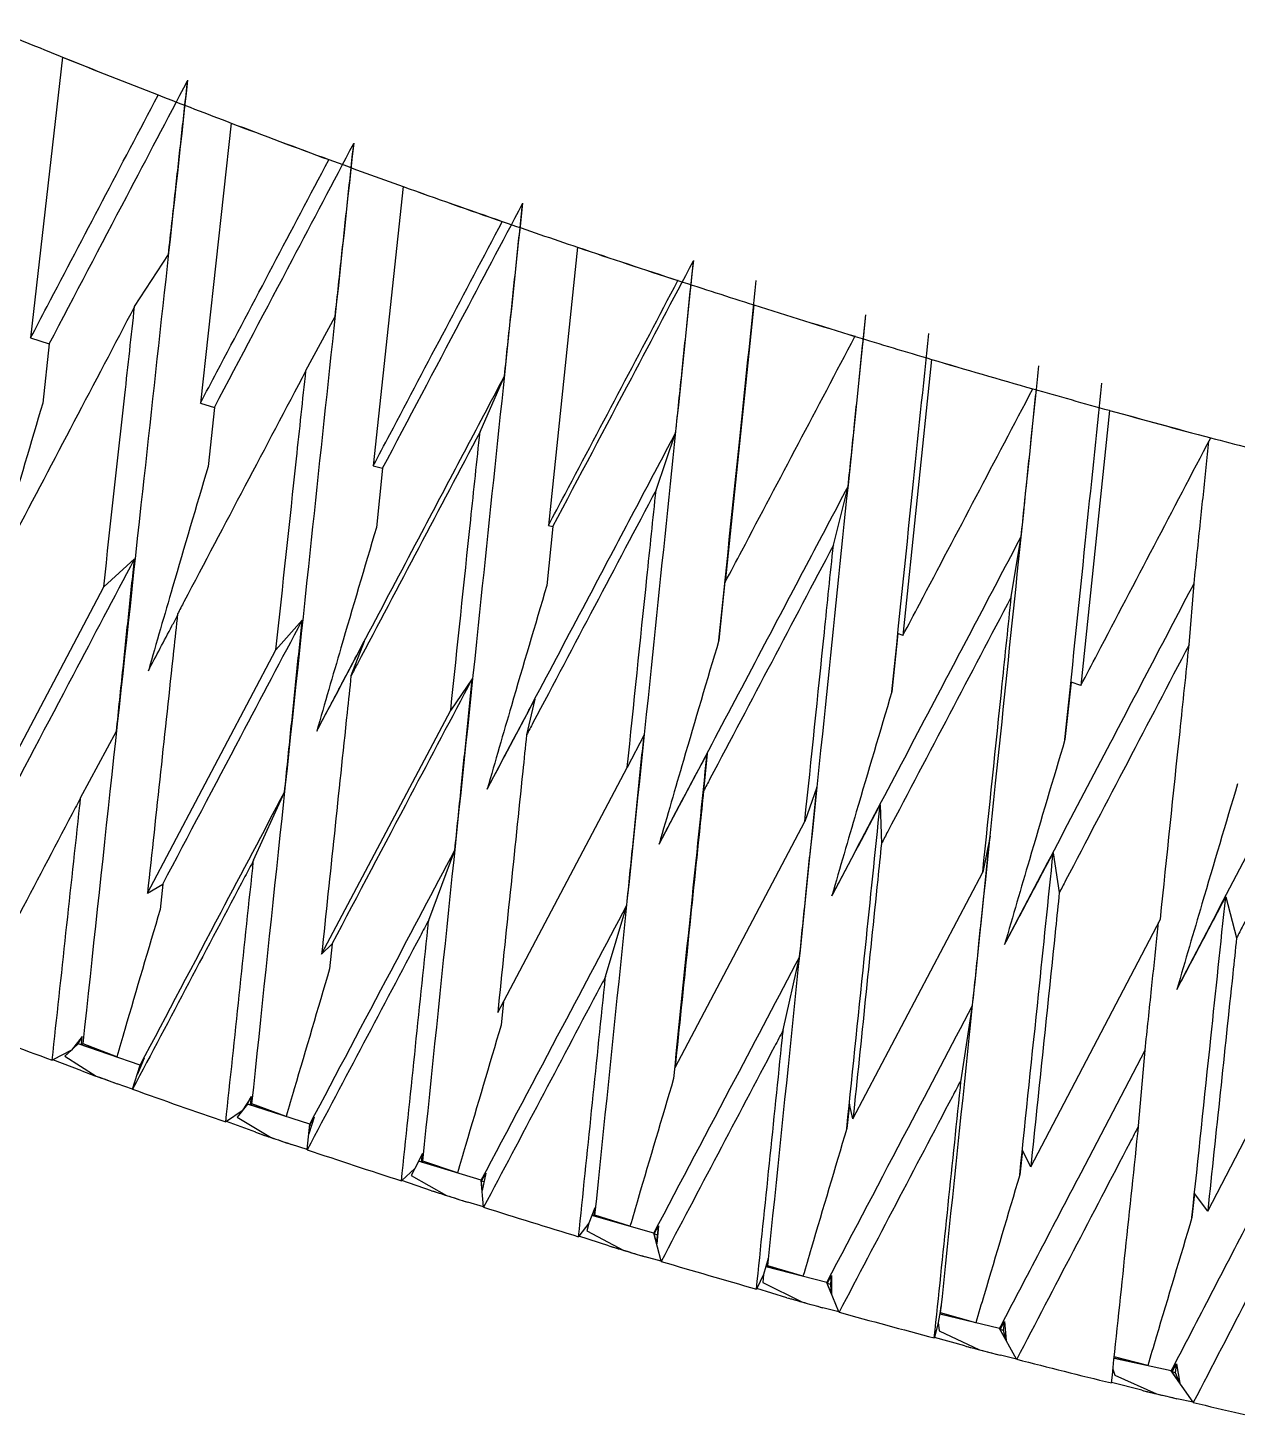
# Model space of a CAD drawing. Header units: millimetres. Extents: x 5847 to 9233, y 737 to 1578.
# Drawn here: x 8879.19 to 8886.17, y 1129.24 to 1137.3 of the extents above; entities that cross this region are included whole.
import ezdxf

# ---------------------------------------------------------------- set-up
doc = ezdxf.new("R2010")
doc.units = ezdxf.units.MM
doc.layers.get('0').update_dxf_attribs({"lineweight": 30})

msp = doc.modelspace()

# ---------------------------------------------------------------- linework, layer by layer
at = {"color": 7, "linetype": 'Continuous', "lineweight": 25}
for p, q in [((8879.385, 1137.1297), (8879.2021, 1135.5087)), ((8879.3854, 1137.13), (8879.385, 1137.1296)), ((8879.9375, 1136.9092), (8879.9377, 1136.9109)), ((8879.9401, 1136.9105), (8879.9375, 1136.9092)), ((8879.9382, 1136.9112), (8879.9377, 1136.9109)), ((8880.3595, 1136.7486), (8880.1826, 1135.1322)), ((8880.3595, 1136.7486), (8880.3599, 1136.749)), ((8880.9231, 1136.5366), (8880.9232, 1136.5379)), ((8880.9249, 1136.5378), (8880.9231, 1136.5366)), ((8880.9237, 1136.5382), (8880.9232, 1136.5379)), ((8881.3526, 1136.3821), (8881.1805, 1134.7706)), ((8881.3526, 1136.3821), (8881.3528, 1136.3825)), ((8881.9262, 1136.1805), (8881.925, 1136.1794)), ((8881.925, 1136.1794), (8881.9251, 1136.1804)), ((8881.9255, 1136.1807), (8881.9251, 1136.1804)), ((8882.3602, 1136.0316), (8882.1917, 1134.4255)), ((8882.3602, 1136.0316), (8882.3604, 1136.032)), ((8879.8021, 1135.6893), (8879.9978, 1135.9905)), ((8882.9399, 1135.8399), (8882.9392, 1135.839)), ((8882.9392, 1135.839), (8882.9393, 1135.8396)), ((8882.9396, 1135.84), (8882.9393, 1135.8396)), ((8883.3785, 1135.6985), (8883.2124, 1134.0983)), ((8883.3785, 1135.6985), (8883.3785, 1135.6989)), ((8880.7917, 1135.3201), (8880.9602, 1135.6314)), ((8883.9621, 1135.5174), (8883.9617, 1135.5167)), ((8883.9617, 1135.5167), (8883.9618, 1135.517)), ((8883.962, 1135.5174), (8883.9618, 1135.517)), ((8879.2021, 1135.5087), (8879.3093, 1135.4737)), ((8879.3093, 1135.4737), (8879.2717, 1135.1321)), ((8884.4033, 1135.3841), (8884.2385, 1133.7901)), ((8884.4033, 1135.3841), (8884.4033, 1135.3846)), ((8881.7967, 1134.9665), (8881.9377, 1135.2875)), ((8884.9886, 1135.2143), (8884.9885, 1135.2138)), ((8880.1826, 1135.1322), (8880.2633, 1135.1074)), ((8880.2633, 1135.1074), (8880.2266, 1134.7652)), ((8885.4307, 1135.0896), (8885.2659, 1133.5022)), ((8885.4307, 1135.0896), (8885.4306, 1135.0902)), ((8882.8132, 1134.6301), (8882.9263, 1134.9602)), ((8886.0154, 1134.9318), (8886.0154, 1134.9313)), ((8881.1805, 1134.7706), (8881.2341, 1134.7557)), ((8881.2341, 1134.7557), (8881.1982, 1134.4139)), ((8883.837, 1134.3121), (8883.922, 1134.651)), ((8882.218, 1134.42), (8882.1826, 1134.0793)), ((8882.1917, 1134.4255), (8882.218, 1134.42)), ((8884.8642, 1134.0138), (8884.9211, 1134.3609)), ((8879.8016, 1134.2322), (8879.624, 1134.072)), ((8878.8867, 1132.6718), (8879.624, 1134.072)), ((8883.2111, 1134.1016), (8883.176, 1133.7629)), ((8883.2124, 1134.0983), (8883.2111, 1134.1016)), ((8885.8908, 1133.7364), (8885.9196, 1134.0911)), ((8880.7699, 1133.8778), (8880.6186, 1133.7072)), ((8881.1281, 1133.7557), (8881.0517, 1133.557)), ((8884.2094, 1133.8018), (8884.1745, 1133.4659)), ((8884.2385, 1133.7901), (8884.2094, 1133.8018)), ((8879.8768, 1132.303), (8880.6186, 1133.7072)), ((8881.752, 1133.5391), (8881.6274, 1133.3587)), ((8885.209, 1133.5217), (8885.174, 1133.1894)), ((8885.2659, 1133.5022), (8885.209, 1133.5217)), ((8882.114, 1133.4232), (8882.0654, 1133.2158)), ((8880.8822, 1131.9499), (8881.6274, 1133.3587)), ((8879.4908, 1132.8535), (8879.6975, 1133.2373)), ((8882.7438, 1133.2176), (8882.6465, 1133.0276)), ((8883.1083, 1133.1083), (8883.0876, 1132.8927)), ((8881.8989, 1131.614), (8882.6465, 1133.0276)), ((8880.489, 1132.4923), (8880.668, 1132.886)), ((8883.7416, 1132.9144), (8883.6718, 1132.7154)), ((8884.107, 1132.8122), (8884.1144, 1132.589)), ((8882.9229, 1131.2965), (8883.6718, 1132.7154)), ((8884.7414, 1132.6309), (8884.6993, 1132.4232)), ((8881.5005, 1132.1476), (8881.6514, 1132.5508)), ((8885.1063, 1132.536), (8885.1415, 1132.3058)), ((8883.9501, 1130.9988), (8884.6993, 1132.4232)), ((8879.8768, 1132.303), (8879.9646, 1132.3544)), ((8879.9646, 1132.3544), (8879.9496, 1132.2091)), ((8882.5213, 1131.8207), (8882.644, 1132.233)), ((8886.1022, 1132.281), (8886.165, 1132.0443)), ((8884.9766, 1130.722), (8885.7248, 1132.1523)), ((8880.8822, 1131.9499), (8880.9432, 1132.0108)), ((8880.9432, 1132.0108), (8880.9283, 1131.8658)), ((8883.5475, 1131.5129), (8883.6417, 1131.9337)), ((8885.9983, 1130.4673), (8886.7445, 1131.9037)), ((8881.932, 1131.6766), (8881.9179, 1131.5396)), ((8884.5749, 1131.2254), (8884.6406, 1131.6542)), ((8879.4772, 1131.4322), (8879.3999, 1131.3618)), ((8879.5, 1131.4753), (8879.4384, 1131.397)), ((8879.8348, 1131.3097), (8879.4772, 1131.4322)), ((8879.4952, 1131.4267), (8879.5, 1131.4753)), ((8879.5049, 1131.4318), (8879.4952, 1131.4267)), ((8879.6994, 1131.3571), (8879.4952, 1131.4267)), ((8879.6994, 1131.3571), (8879.5049, 1131.4318)), ((8879.3303, 1131.3404), (8879.3265, 1131.3386)), ((8879.4384, 1131.397), (8879.3303, 1131.3404)), ((8879.4967, 1131.2764), (8879.3303, 1131.3404)), ((8879.4384, 1131.397), (8879.3999, 1131.3618)), ((8879.3999, 1131.3618), (8879.5809, 1131.246)), ((8879.8574, 1131.3504), (8879.8184, 1131.2577)), ((8879.8337, 1131.3055), (8879.8574, 1131.3504)), ((8882.9294, 1131.375), (8882.9146, 1131.2318)), ((8882.9229, 1131.2965), (8882.9294, 1131.375)), ((8885.5994, 1130.9594), (8885.6368, 1131.3955)), ((8879.791, 1131.1719), (8879.8348, 1131.3097)), ((8879.8184, 1131.2577), (8879.8337, 1131.3055)), ((8879.8379, 1131.3039), (8879.8337, 1131.3055)), ((8879.791, 1131.1719), (8879.7012, 1131.2026)), ((8879.7906, 1131.1706), (8879.791, 1131.1719)), ((8880.4533, 1131.0853), (8880.3937, 1131.0085)), ((8880.4764, 1131.1289), (8880.4232, 1131.0466)), ((8880.8143, 1130.9691), (8880.4533, 1131.0853)), ((8880.4716, 1131.0801), (8880.4764, 1131.1289)), ((8880.4798, 1131.0857), (8880.4716, 1131.0801)), ((8880.6776, 1131.0141), (8880.4716, 1131.0801)), ((8880.6776, 1131.0141), (8880.4798, 1131.0857)), ((8883.9292, 1131.0853), (8883.9144, 1130.9437)), ((8883.9501, 1130.9988), (8883.9292, 1131.0853)), ((8880.4232, 1131.0466), (8880.332, 1130.9835)), ((8880.4232, 1131.0466), (8880.3937, 1131.0085)), ((8880.3937, 1131.0085), (8880.5867, 1130.8931)), ((8880.8383, 1131.0099), (8880.8088, 1130.9134)), ((8880.8142, 1130.9646), (8880.8383, 1131.0099)), ((8880.332, 1130.9835), (8880.3288, 1130.9815)), ((8880.5013, 1130.9222), (8880.332, 1130.9835)), ((8880.7991, 1130.8226), (8880.8143, 1130.9691)), ((8880.8088, 1130.9134), (8880.8142, 1130.9646)), ((8880.8235, 1130.9613), (8880.8142, 1130.9646)), ((8880.7991, 1130.8226), (8880.7085, 1130.8517)), ((8880.7989, 1130.8212), (8880.7991, 1130.8226)), ((8881.4644, 1130.7989), (8881.4199, 1130.7128)), ((8881.4596, 1130.75), (8881.4644, 1130.7989)), ((8881.4663, 1130.7562), (8881.4596, 1130.75)), ((8881.6667, 1130.6878), (8881.4663, 1130.7562)), ((8884.9282, 1130.8159), (8884.9133, 1130.6762)), ((8884.9766, 1130.722), (8884.9282, 1130.8159)), ((8881.4199, 1130.7128), (8881.3459, 1130.6435)), ((8881.4199, 1130.7128), (8881.3993, 1130.672)), ((8881.804, 1130.6454), (8881.4416, 1130.7547)), ((8881.6667, 1130.6878), (8881.4596, 1130.75)), ((8881.8051, 1130.6406), (8881.8295, 1130.6863)), ((8881.8295, 1130.6863), (8881.8096, 1130.5863)), ((8881.3459, 1130.6435), (8881.3433, 1130.6412)), ((8881.5175, 1130.5849), (8881.3459, 1130.6435)), ((8881.3993, 1130.672), (8881.6035, 1130.5574)), ((8881.8175, 1130.4907), (8881.804, 1130.6454)), ((8881.8096, 1130.5863), (8881.8051, 1130.6406)), ((8881.8194, 1130.6357), (8881.8051, 1130.6406)), ((8881.8175, 1130.4907), (8881.7262, 1130.5183)), ((8885.9225, 1130.568), (8885.9074, 1130.4306)), ((8885.9983, 1130.4673), (8885.9225, 1130.568)), ((8881.8176, 1130.4893), (8881.8175, 1130.4907)), ((8882.4602, 1130.4867), (8882.4246, 1130.3969)), ((8882.8002, 1130.3399), (8882.442, 1130.4407)), ((8882.4554, 1130.4376), (8882.4602, 1130.4867)), ((8882.4605, 1130.4444), (8882.4554, 1130.4376)), ((8882.6626, 1130.3796), (8882.4554, 1130.4376)), ((8882.6626, 1130.3796), (8882.4605, 1130.4444)), ((8882.4246, 1130.3969), (8882.368, 1130.3217)), ((8882.4246, 1130.3969), (8882.413, 1130.3536)), ((8882.413, 1130.3536), (8882.6275, 1130.2403)), ((8882.8023, 1130.3349), (8882.827, 1130.381)), ((8882.827, 1130.381), (8882.8169, 1130.2775)), ((8882.368, 1130.3217), (8882.366, 1130.3192)), ((8882.5413, 1130.2661), (8882.368, 1130.3217)), ((8882.8422, 1130.1777), (8882.8002, 1130.3399)), ((8882.8169, 1130.2775), (8882.8023, 1130.3349)), ((8882.8216, 1130.3287), (8882.8023, 1130.3349)), ((8882.8169, 1130.2775), (8882.8216, 1130.3287)), ((8882.8422, 1130.1777), (8882.7503, 1130.2036)), ((8883.4599, 1130.1936), (8883.4335, 1130.1001)), ((8883.455, 1130.1443), (8883.4599, 1130.1936)), ((8882.8426, 1130.1762), (8882.8422, 1130.1777)), ((8883.7988, 1130.0539), (8883.4464, 1130.1459)), ((8883.4585, 1130.1516), (8883.455, 1130.1443)), ((8883.6615, 1130.0907), (8883.455, 1130.1443)), ((8883.6615, 1130.0907), (8883.4585, 1130.1516)), ((8883.4335, 1130.1001), (8883.3942, 1130.0194)), ((8883.4335, 1130.1001), (8883.4306, 1130.0545)), ((8883.4306, 1130.0545), (8883.6546, 1129.9429)), ((8883.8692, 1129.8847), (8883.7988, 1130.0539)), ((8883.802, 1130.0485), (8883.8269, 1130.0951)), ((8883.8268, 1129.9883), (8883.802, 1130.0485)), ((8883.8215, 1130.0426), (8883.802, 1130.0485)), ((8883.8268, 1129.9883), (8883.8215, 1130.0426)), ((8883.8269, 1130.0951), (8883.8268, 1129.9883)), ((8883.3942, 1130.0194), (8883.3929, 1130.0167)), ((8883.5687, 1129.9669), (8883.3942, 1130.0194)), ((8883.8692, 1129.8847), (8883.7768, 1129.9089)), ((8883.8699, 1129.8831), (8883.8692, 1129.8847)), ((8884.4595, 1129.9206), (8884.4424, 1129.8236)), ((8884.7959, 1129.7883), (8884.4508, 1129.8714)), ((8884.4545, 1129.8712), (8884.4595, 1129.9206)), ((8884.4564, 1129.879), (8884.4545, 1129.8712)), ((8884.6593, 1129.8222), (8884.4545, 1129.8712)), ((8884.6593, 1129.8222), (8884.4564, 1129.879)), ((8884.4424, 1129.8236), (8884.4206, 1129.7377)), ((8884.4424, 1129.8236), (8884.4482, 1129.7759)), ((8884.8945, 1129.6129), (8884.7959, 1129.7883)), ((8884.8002, 1129.7827), (8884.8253, 1129.8298)), ((8884.8253, 1129.8298), (8884.8351, 1129.7199)), ((8884.4206, 1129.7377), (8884.4198, 1129.7348)), ((8884.5956, 1129.6886), (8884.4206, 1129.7377)), ((8884.4482, 1129.7759), (8884.6808, 1129.6665)), ((8884.8351, 1129.7199), (8884.8002, 1129.7827)), ((8884.8199, 1129.7772), (8884.8002, 1129.7827)), ((8884.8351, 1129.7199), (8884.8199, 1129.7772)), ((8884.8945, 1129.6129), (8884.8017, 1129.6353)), ((8884.8955, 1129.6113), (8884.8945, 1129.6129)), ((8885.4513, 1129.555), (8885.4618, 1129.5189)), ((8885.6522, 1129.5751), (8885.4579, 1129.6176)), ((8885.7876, 1129.5443), (8885.4579, 1129.6169)), ((8885.6522, 1129.5751), (8885.4588, 1129.6254)), ((8885.7929, 1129.5386), (8885.8183, 1129.5861)), ((8885.8183, 1129.5861), (8885.8381, 1129.4734)), ((8885.618, 1129.4322), (8885.443, 1129.4778)), ((8885.4618, 1129.5189), (8885.7019, 1129.4122)), ((8885.9139, 1129.3634), (8885.7876, 1129.5443)), ((8885.8381, 1129.4734), (8885.7929, 1129.5386)), ((8885.8127, 1129.5334), (8885.7929, 1129.5386)), ((8885.8381, 1129.4734), (8885.8127, 1129.5334)), ((8885.9139, 1129.3634), (8885.8208, 1129.3839)), ((8885.9152, 1129.3616), (8885.9139, 1129.3634))]:
    msp.add_line(p, q, dxfattribs=at)
at = {"color": 7, "linetype": 'Continuous', "lineweight": 25, "flags": 128}
for points in [[(8879.4772, 1131.4322), (8879.49, 1131.4563), (8879.5, 1131.4753)], [(8880.4533, 1131.0853), (8880.4662, 1131.1097), (8880.4764, 1131.1289)], [(8882.8216, 1130.3287), (8882.8246, 1130.358), (8882.827, 1130.381)], [(8883.8215, 1130.0426), (8883.8246, 1130.072), (8883.8269, 1130.0951)], [(8884.8199, 1129.7772), (8884.8229, 1129.8067), (8884.8253, 1129.8298)], [(8885.8127, 1129.5334), (8885.8158, 1129.5629), (8885.8183, 1129.5861)]]:
    msp.add_lwpolyline(points, dxfattribs=at)
at = {"color": 7, "linetype": 'Continuous', "lineweight": 25}
for centre, radius, start, end in [((8898.8698, 1185.5556), 52.1984, 247.59334, 248.08225), ((8899.3173, 1186.6699), 53.3997, 248.08285, 248.72061), ((8899.316, 1186.6657), 53.3949, 248.08272, 248.72072), ((8899.7063, 1187.6662), 54.4688, 248.7201, 249.1953), ((8900.0399, 1188.5458), 55.41, 249.19574, 249.818), ((8900.0385, 1188.5415), 55.405, 249.19563, 249.81812), ((8900.3151, 1189.2928), 56.2056, 249.81765, 250.28301), ((8900.5361, 1189.9105), 56.8621, 250.28332, 250.89494), ((8900.5347, 1189.906), 56.857, 250.2832, 250.89505), ((8900.7007, 1190.3843), 57.3633, 250.894732, 251.353809), ((8900.8138, 1190.7199), 57.7179, 251.353977, 251.959536), ((8900.8124, 1190.7154), 57.7127, 251.353864, 251.959649), ((8900.8741, 1190.9042), 57.9113, 251.959469, 252.415646), ((8900.8857, 1190.9405), 57.9493, 252.415568, 253.019701), ((8900.8871, 1190.945), 57.9546, 252.41568, 253.019589), ((8900.8523, 1190.8312), 57.8351, 253.019655, 253.476235), ((8900.7745, 1190.5681), 57.5608, 253.476022, 254.08284), ((8900.7759, 1190.5727), 57.566, 253.476135, 254.082727), ((8900.6581, 1190.1604), 57.1367, 254.08293, 254.54325), ((8900.5041, 1189.6019), 56.5574, 254.5429, 255.15674), ((8900.5055, 1189.6063), 56.5625, 254.54301, 255.15662), ((8900.3187, 1188.9034), 55.8348, 255.15696, 255.62455), ((8898.4418, 1183.4354), 55.493, 249.26709, 249.85099), ((8898.7331, 1184.2298), 56.3391, 250.03539, 250.25651), ((8898.9274, 1184.7744), 56.9173, 250.35322, 250.92747), ((8899.0994, 1185.2721), 57.444, 251.109436, 251.327723), ((8899.195, 1185.5564), 57.7439, 251.42296, 251.991856), ((8899.2548, 1185.7402), 57.9372, 252.172825, 252.389493), ((8899.2589, 1185.7532), 57.9508, 252.484255, 253.051926), ((8899.2169, 1185.6144), 57.8058, 253.233307, 253.449542), ((8899.1396, 1185.3524), 57.5326, 253.544799, 254.115345), ((8899.0088, 1184.8915), 57.0536, 254.29855, 254.51553), ((8898.8623, 1184.3581), 56.5004, 254.61227, 255.18987), ((8898.6582, 1183.5846), 55.7004, 255.37637, 255.5953), ((8898.4562, 1182.7909), 54.8814, 255.69453, 256.28356), ((8898.1961, 1181.7229), 53.7822, 256.47492, 256.69705), ((8897.9535, 1180.6868), 52.7181, 256.79987, 257.40502)]:
    msp.add_arc(centre, radius, start, end, dxfattribs=at)
for centre, major_axis, ratio, start_param, end_param in [((8883.4816, 1135.4426), (16.3006, -5.0638), 0.305837, 4.561275, 4.566577), ((8883.4714, 1135.4102), (16.2916, -5.0925), 0.304059, 4.567117, 4.574675), ((8883.4816, 1135.4426), (16.2965, -5.0767), 0.305968, 4.62434, 4.629643), ((8883.4714, 1135.4102), (16.2882, -5.1033), 0.304093, 4.630143, 4.637701), ((8883.4816, 1135.4426), (16.2925, -5.0897), 0.306054, 4.687414, 4.692709), ((8883.4714, 1135.4102), (16.2848, -5.1141), 0.304089, 4.693167, 4.70071), ((8883.4816, 1135.4426), (16.2883, -5.1028), 0.306094, 4.750495, 4.755773), ((8883.4714, 1135.4102), (16.2814, -5.125), 0.304047, 4.756187, 4.763702), ((8883.4816, 1135.4426), (16.2842, -5.116), 0.306087, 4.813583, 4.818835), ((8883.4714, 1135.4102), (16.278, -5.1357), 0.303967, 4.819203, 4.826676), ((8883.4816, 1135.4426), (16.2801, -5.129), 0.306034, 4.876675, 4.881893), ((8883.4714, 1135.4102), (16.2747, -5.1464), 0.303849, 4.882213, 4.889631), ((8883.4816, 1135.4426), (16.276, -5.142), 0.305936, 4.939771, 4.944947), ((8883.4714, 1135.4102), (16.2714, -5.1568), 0.303693, 4.945218, 4.952567)]:
    msp.add_ellipse(centre, major_axis=major_axis, ratio=ratio, start_param=start_param, end_param=end_param, dxfattribs=at)
for points, knots in [([(8879.3093, 1135.4737), (8879.4583, 1135.7573), (8879.7244, 1136.2637), (8879.991, 1136.7704), (8880.1083, 1136.9934)], [0, 0, 0, 0, 0.5600037, 1, 1, 1, 1]), ([(8879.5049, 1131.4318), (8879.6164, 1132.4689), (8879.8157, 1134.3217), (8880.0201, 1136.1784), (8880.11, 1136.9958)], [0, 0, 0, 0, 0.559765, 1, 1, 1, 1]), ([(8879.9978, 1135.9905), (8880.0111, 1136.1122), (8880.0362, 1136.3401), (8880.0731, 1136.6744), (8880.0966, 1136.887), (8880.1083, 1136.9934)], [0, 0, 0, 0, 0.363882, 0.681941, 1, 1, 1, 1]), ([(8879.2021, 1135.5087), (8879.2336, 1135.5689), (8879.4785, 1136.0355), (8879.7238, 1136.5024), (8879.9375, 1136.9092)], [0, 0, 0, 0, 0.128841, 1, 1, 1, 1]), ([(8880.2633, 1135.1074), (8880.4133, 1135.3918), (8880.6813, 1135.8996), (8880.9495, 1136.4078), (8881.0676, 1136.6314)], [0, 0, 0, 0, 0.560004, 1, 1, 1, 1]), ([(8880.4798, 1131.0857), (8880.5886, 1132.1198), (8880.7831, 1133.967), (8880.9816, 1135.8185), (8881.0691, 1136.6336)], [0, 0, 0, 0, 0.559765, 1, 1, 1, 1]), ([(8880.9602, 1135.6314), (8880.9732, 1135.7526), (8880.9976, 1135.9799), (8881.0334, 1136.3133), (8881.0562, 1136.5253), (8881.0676, 1136.6314)], [0, 0, 0, 0, 0.363882, 0.681941, 1, 1, 1, 1]), ([(8880.1826, 1135.1322), (8880.2143, 1135.1924), (8880.461, 1135.6603), (8880.7079, 1136.1286), (8880.9231, 1136.5366)], [0, 0, 0, 0, 0.1286266, 1, 1, 1, 1]), ([(8881.2341, 1134.7557), (8881.385, 1135.041), (8881.6543, 1135.5504), (8881.924, 1136.0601), (8882.0426, 1136.2844)], [0, 0, 0, 0, 0.560004, 1, 1, 1, 1]), ([(8881.4663, 1130.7562), (8881.5732, 1131.7868), (8881.7642, 1133.628), (8881.9583, 1135.4738), (8882.0438, 1136.2864)], [0, 0, 0, 0, 0.559765, 1, 1, 1, 1]), ([(8881.9377, 1135.2875), (8881.9504, 1135.4084), (8881.9742, 1135.635), (8882.0092, 1135.9673), (8882.0315, 1136.1787), (8882.0426, 1136.2844)], [0, 0, 0, 0, 0.363882, 0.681941, 1, 1, 1, 1]), ([(8881.1805, 1134.7706), (8881.2123, 1134.8309), (8881.4604, 1135.3003), (8881.7086, 1135.77), (8881.925, 1136.1794)], [0, 0, 0, 0, 0.128409, 1, 1, 1, 1]), ([(8882.218, 1134.42), (8882.3695, 1134.7062), (8882.6399, 1135.2173), (8882.9104, 1135.7288), (8883.0295, 1135.9539)], [0, 0, 0, 0, 0.560004, 1, 1, 1, 1]), ([(8882.4605, 1130.4444), (8882.5663, 1131.4714), (8882.7553, 1133.306), (8882.9463, 1135.1457), (8883.0304, 1135.9556)], [0, 0, 0, 0, 0.559765, 1, 1, 1, 1]), ([(8882.9263, 1134.9602), (8882.9388, 1135.0808), (8882.9622, 1135.3066), (8882.9966, 1135.6378), (8883.0185, 1135.8485), (8883.0295, 1135.9539)], [0, 0, 0, 0, 0.3638817, 0.6819408, 1, 1, 1, 1]), ([(8882.1917, 1134.4255), (8882.2237, 1134.4859), (8882.4727, 1134.9568), (8882.7219, 1135.4281), (8882.9392, 1135.839)], [0, 0, 0, 0, 0.1281896, 1, 1, 1, 1]), ([(8883.176, 1133.7629), (8883.2161, 1134.1504), (8883.2878, 1134.8422), (8883.3597, 1135.5348), (8883.3914, 1135.8396)], [0, 0, 0, 0, 0.559997, 1, 1, 1, 1]), ([(8879.8021, 1135.6893), (8879.5688, 1135.2456), (8879.3232, 1134.7785), (8879.0779, 1134.3116), (8879.0657, 1134.2882)], [0, 0, 0, 0, 0.949921, 1, 1, 1, 1]), ([(8879.624, 1134.072), (8879.6644, 1134.4407), (8879.7236, 1134.9797), (8879.7832, 1135.519), (8879.8021, 1135.6893)], [0, 0, 0, 0, 0.6841524, 1, 1, 1, 1]), ([(8883.4585, 1130.1516), (8883.564, 1131.1747), (8883.7523, 1133.0024), (8883.9416, 1134.8355), (8884.0249, 1135.6425)], [0, 0, 0, 0, 0.559765, 1, 1, 1, 1]), ([(8883.922, 1134.651), (8883.9345, 1134.771), (8883.9577, 1134.9961), (8883.9918, 1135.3261), (8884.0135, 1135.5361), (8884.0243, 1135.6411)], [0, 0, 0, 0, 0.363882, 0.681941, 1, 1, 1, 1]), ([(8883.2124, 1134.0983), (8883.2444, 1134.1587), (8883.4941, 1134.6313), (8883.7439, 1135.1043), (8883.9617, 1135.5167)], [0, 0, 0, 0, 0.1279687, 1, 1, 1, 1]), ([(8884.1745, 1133.4659), (8884.2143, 1133.8516), (8884.2853, 1134.5403), (8884.3565, 1135.2298), (8884.3879, 1135.5332)], [0, 0, 0, 0, 0.559997, 1, 1, 1, 1]), ([(8880.7917, 1135.3201), (8880.5568, 1134.8749), (8880.3096, 1134.4065), (8880.0627, 1133.9383), (8880.0504, 1133.915)], [0, 0, 0, 0, 0.950143, 1, 1, 1, 1]), ([(8880.6186, 1133.7072), (8880.658, 1134.0749), (8880.7155, 1134.6124), (8880.7734, 1135.1502), (8880.7917, 1135.3201)], [0, 0, 0, 0, 0.684149, 1, 1, 1, 1]), ([(8880.8537, 1133.2373), (8881.0559, 1133.6198), (8881.417, 1134.3029), (8881.7786, 1134.9866), (8881.9377, 1135.2875)], [0, 0, 0, 0, 0.5599436, 1, 1, 1, 1]), ([(8884.9211, 1134.3609), (8884.9335, 1134.4805), (8884.9567, 1134.7046), (8884.9907, 1135.0334), (8885.0124, 1135.2425), (8885.0232, 1135.3471)], [0, 0, 0, 0, 0.36391, 0.681955, 1, 1, 1, 1]), ([(8884.2385, 1133.7901), (8884.2704, 1133.8507), (8884.5204, 1134.325), (8884.7705, 1134.7997), (8884.9885, 1135.2138)], [0, 0, 0, 0, 0.127754, 1, 1, 1, 1]), ([(8884.4564, 1129.879), (8884.5623, 1130.898), (8884.7466, 1132.6725), (8884.9308, 1134.4525), (8885.0092, 1135.2103)], [0, 0, 0, 0, 0.574235, 1, 1, 1, 1]), ([(8885.174, 1133.1894), (8885.2138, 1133.5731), (8885.2848, 1134.2584), (8885.3557, 1134.9444), (8885.3869, 1135.2462)], [0, 0, 0, 0, 0.559997, 1, 1, 1, 1]), ([(8879.2717, 1135.1321), (8879.2032, 1134.9004), (8879.0868, 1134.5069), (8878.973, 1134.1127), (8878.9261, 1133.9506)], [0, 0, 0, 0, 0.588802, 1, 1, 1, 1]), ([(8881.7967, 1134.9665), (8881.5606, 1134.5199), (8881.3122, 1134.0499), (8881.064, 1133.5803), (8881.0517, 1133.557)], [0, 0, 0, 0, 0.950364, 1, 1, 1, 1]), ([(8881.6274, 1133.3587), (8881.666, 1133.7252), (8881.7223, 1134.261), (8881.7788, 1134.7972), (8881.7967, 1134.9665)], [0, 0, 0, 0, 0.684149, 1, 1, 1, 1]), ([(8881.8379, 1132.9033), (8882.041, 1133.287), (8882.4036, 1133.9723), (8882.7665, 1134.6584), (8882.9263, 1134.9602)], [0, 0, 0, 0, 0.559944, 1, 1, 1, 1]), ([(8885.2659, 1133.5022), (8885.2978, 1133.5629), (8885.5477, 1134.039), (8885.7975, 1134.5156), (8886.0154, 1134.9313)], [0, 0, 0, 0, 0.12756, 1, 1, 1, 1]), ([(8885.9196, 1134.0911), (8885.932, 1134.2102), (8885.9554, 1134.4334), (8885.9839, 1134.7071), (8886.0001, 1134.8616), (8886.0053, 1134.9121)], [0, 0, 0, 0, 0.435357, 0.815633, 1, 1, 1, 1]), ([(8880.2266, 1134.7652), (8880.1581, 1134.5336), (8880.0419, 1134.1412), (8879.9284, 1133.7481), (8879.8818, 1133.5869)], [0, 0, 0, 0, 0.5901258, 1, 1, 1, 1]), ([(8882.8132, 1134.6301), (8882.5762, 1134.1818), (8882.3269, 1133.7103), (8882.0777, 1133.2391), (8882.0654, 1133.2158)], [0, 0, 0, 0, 0.950583, 1, 1, 1, 1]), ([(8882.6465, 1133.0276), (8882.6845, 1133.3929), (8882.7399, 1133.9269), (8882.7956, 1134.4613), (8882.8132, 1134.6301)], [0, 0, 0, 0, 0.684151, 1, 1, 1, 1]), ([(8882.8307, 1132.586), (8883.0343, 1132.9712), (8883.3981, 1133.6592), (8883.7619, 1134.3479), (8883.922, 1134.651)], [0, 0, 0, 0, 0.559944, 1, 1, 1, 1]), ([(8881.1982, 1134.4139), (8881.1296, 1134.1823), (8881.0136, 1133.7904), (8880.9001, 1133.398), (8880.8537, 1133.2373)], [0, 0, 0, 0, 0.590783, 1, 1, 1, 1]), ([(8883.837, 1134.3121), (8883.5995, 1133.8621), (8883.3497, 1133.3889), (8883.0999, 1132.916), (8883.0876, 1132.8927)], [0, 0, 0, 0, 0.950799, 1, 1, 1, 1]), ([(8883.6718, 1132.7154), (8883.7095, 1133.0794), (8883.7645, 1133.6114), (8883.8196, 1134.1439), (8883.837, 1134.3121)], [0, 0, 0, 0, 0.684156, 1, 1, 1, 1]), ([(8883.828, 1132.2868), (8884.032, 1132.6737), (8884.3964, 1133.3647), (8884.7608, 1134.0564), (8884.9211, 1134.3609)], [0, 0, 0, 0, 0.559944, 1, 1, 1, 1]), ([(8879.001, 1132.7134), (8879.1503, 1132.9968), (8879.417, 1133.5028), (8879.6841, 1134.0093), (8879.8016, 1134.2322)], [0, 0, 0, 0, 0.559906, 1, 1, 1, 1]), ([(8879.6975, 1133.2373), (8879.7101, 1133.3584), (8879.7338, 1133.5848), (8879.7685, 1133.9165), (8879.7906, 1134.1269), (8879.8016, 1134.2322)], [0, 0, 0, 0, 0.365423, 0.682711, 1, 1, 1, 1]), ([(8882.1826, 1134.0793), (8882.114, 1133.8479), (8881.998, 1133.4561), (8881.8844, 1133.0638), (8881.8379, 1132.9033)], [0, 0, 0, 0, 0.590766, 1, 1, 1, 1]), ([(8884.8259, 1132.0069), (8885.0301, 1132.3956), (8885.3947, 1133.09), (8885.7592, 1133.7851), (8885.9196, 1134.0911)], [0, 0, 0, 0, 0.559944, 1, 1, 1, 1]), ([(8884.8642, 1134.0138), (8884.6265, 1133.562), (8884.3766, 1133.0869), (8884.1266, 1132.6122), (8884.1144, 1132.589)], [0, 0, 0, 0, 0.951012, 1, 1, 1, 1]), ([(8884.6993, 1132.4232), (8884.7369, 1132.7858), (8884.7919, 1133.3158), (8884.8469, 1133.8463), (8884.8642, 1134.0138)], [0, 0, 0, 0, 0.684165, 1, 1, 1, 1]), ([(8880.0504, 1133.915), (8880.0427, 1133.8438), (8879.9846, 1133.3063), (8879.9269, 1132.7691), (8879.8768, 1132.303)], [0, 0, 0, 0, 0.1323586, 1, 1, 1, 1]), ([(8879.8818, 1133.5869), (8879.9273, 1133.6732), (8879.9831, 1133.7791), (8880.0389, 1133.885), (8880.0493, 1133.9047)], [0, 0, 0, 0, 0.8141143, 1, 1, 1, 1]), ([(8879.9646, 1132.3544), (8880.1149, 1132.6386), (8880.3832, 1133.1462), (8880.6517, 1133.6542), (8880.7699, 1133.8778)], [0, 0, 0, 0, 0.559906, 1, 1, 1, 1]), ([(8880.668, 1132.886), (8880.6804, 1133.0068), (8880.7035, 1133.2325), (8880.7375, 1133.5631), (8880.7591, 1133.7729), (8880.7699, 1133.8778)], [0, 0, 0, 0, 0.365423, 0.682711, 1, 1, 1, 1]), ([(8885.8205, 1131.7472), (8886.0246, 1132.1381), (8886.3891, 1132.8361), (8886.7532, 1133.5351), (8886.9134, 1133.8427)], [0, 0, 0, 0, 0.559943, 1, 1, 1, 1]), ([(8880.8537, 1133.2373), (8880.8994, 1133.3237), (8880.9909, 1133.4965), (8881.0824, 1133.6693), (8881.1281, 1133.7557)], [0, 0, 0, 0, 0.5, 1, 1, 1, 1]), ([(8883.176, 1133.7629), (8883.1074, 1133.5315), (8882.9911, 1133.1395), (8882.8773, 1132.7469), (8882.8307, 1132.586)], [0, 0, 0, 0, 0.590076, 1, 1, 1, 1]), ([(8885.8908, 1133.7364), (8885.6533, 1133.2827), (8885.4035, 1132.8056), (8885.1537, 1132.329), (8885.1415, 1132.3058)], [0, 0, 0, 0, 0.95122, 1, 1, 1, 1]), ([(8885.7248, 1132.1523), (8885.7627, 1132.5134), (8885.8181, 1133.0412), (8885.8734, 1133.5695), (8885.8908, 1133.7364)], [0, 0, 0, 0, 0.684176, 1, 1, 1, 1]), ([(8881.0517, 1133.557), (8881.0442, 1133.4862), (8880.9874, 1132.9503), (8880.9311, 1132.4147), (8880.8822, 1131.9499)], [0, 0, 0, 0, 0.132156, 1, 1, 1, 1]), ([(8880.9432, 1132.0108), (8881.0941, 1132.2959), (8881.3636, 1132.8052), (8881.6333, 1133.3148), (8881.752, 1133.5391)], [0, 0, 0, 0, 0.559906, 1, 1, 1, 1]), ([(8881.6514, 1132.5508), (8881.6637, 1132.6712), (8881.6865, 1132.8961), (8881.72, 1133.2255), (8881.7413, 1133.4346), (8881.752, 1133.5391)], [0, 0, 0, 0, 0.365423, 0.682711, 1, 1, 1, 1]), ([(8881.8379, 1132.9033), (8881.8839, 1132.9899), (8881.976, 1133.1632), (8882.068, 1133.3365), (8882.114, 1133.4232)], [0, 0, 0, 0, 0.5, 1, 1, 1, 1]), ([(8884.1745, 1133.4659), (8884.1058, 1133.2346), (8883.9891, 1132.8418), (8883.8749, 1132.4485), (8883.828, 1132.2868)], [0, 0, 0, 0, 0.5887203, 1, 1, 1, 1]), ([(8886.9126, 1133.481), (8886.6756, 1133.0252), (8886.4265, 1132.5462), (8886.1771, 1132.0676), (8886.165, 1132.0443)], [0, 0, 0, 0, 0.9514229, 1, 1, 1, 1]), ([(8882.0654, 1133.2158), (8882.0581, 1133.1453), (8882.0024, 1132.6111), (8881.947, 1132.0773), (8881.8989, 1131.614)], [0, 0, 0, 0, 0.131955, 1, 1, 1, 1]), ([(8882.644, 1132.233), (8882.6561, 1132.3529), (8882.6788, 1132.5769), (8882.7121, 1132.9051), (8882.7333, 1133.1134), (8882.7438, 1133.2176)], [0, 0, 0, 0, 0.365423, 0.682711, 1, 1, 1, 1]), ([(8885.174, 1133.1894), (8885.1053, 1132.9582), (8884.9881, 1132.5642), (8884.8733, 1132.1698), (8884.8259, 1132.0069)], [0, 0, 0, 0, 0.586713, 1, 1, 1, 1]), ([(8882.8307, 1132.586), (8882.8769, 1132.673), (8882.9695, 1132.8471), (8883.062, 1133.0212), (8883.1083, 1133.1083)], [0, 0, 0, 0, 0.5, 1, 1, 1, 1]), ([(8882.9294, 1131.3749), (8882.9605, 1131.6773), (8883.0201, 1132.2548), (8883.0798, 1132.8328), (8883.1083, 1133.1083)], [0, 0, 0, 0, 0.5235336, 1, 1, 1, 1]), ([(8886.1708, 1132.9345), (8886.1019, 1132.7034), (8885.9841, 1132.3078), (8885.8686, 1131.9119), (8885.8205, 1131.7472)], [0, 0, 0, 0, 0.5840749, 1, 1, 1, 1]), ([(8879.4908, 1132.8535), (8879.4744, 1132.8224), (8879.2428, 1132.3831), (8879.0115, 1131.944), (8878.7966, 1131.5361)], [0, 0, 0, 0, 0.0709178, 1, 1, 1, 1]), ([(8879.3265, 1131.3386), (8879.3795, 1131.8282), (8879.4341, 1132.3331), (8879.4892, 1132.8383), (8879.4908, 1132.8535)], [0, 0, 0, 0, 0.9698091, 1, 1, 1, 1]), ([(8879.8348, 1131.3097), (8879.9902, 1131.6038), (8880.2678, 1132.129), (8880.5457, 1132.6547), (8880.668, 1132.886)], [0, 0, 0, 0, 0.559865, 1, 1, 1, 1]), ([(8883.0876, 1132.8927), (8883.0804, 1132.8226), (8883.0254, 1132.2902), (8882.9705, 1131.7583), (8882.9229, 1131.2965)], [0, 0, 0, 0, 0.131757, 1, 1, 1, 1]), ([(8883.6417, 1131.9337), (8883.6538, 1132.0531), (8883.6766, 1132.2763), (8883.7099, 1132.6032), (8883.7311, 1132.8107), (8883.7416, 1132.9144)], [0, 0, 0, 0, 0.3654227, 0.6827113, 1, 1, 1, 1]), ([(8883.828, 1132.2868), (8883.8745, 1132.3744), (8883.9675, 1132.5494), (8884.0605, 1132.7246), (8884.107, 1132.8122)], [0, 0, 0, 0, 0.5, 1, 1, 1, 1]), ([(8883.9144, 1130.9437), (8883.9503, 1131.2922), (8884.0145, 1131.9147), (8884.0787, 1132.5379), (8884.107, 1132.8122)], [0, 0, 0, 0, 0.559874, 1, 1, 1, 1]), ([(8884.6406, 1131.6542), (8884.6529, 1131.7731), (8884.6758, 1131.9953), (8884.7094, 1132.3209), (8884.7308, 1132.5275), (8884.7414, 1132.6309)], [0, 0, 0, 0, 0.365423, 0.682711, 1, 1, 1, 1]), ([(8880.8143, 1130.9691), (8880.9704, 1131.2642), (8881.2494, 1131.7912), (8881.5286, 1132.3187), (8881.6514, 1132.5508)], [0, 0, 0, 0, 0.559865, 1, 1, 1, 1]), ([(8884.1144, 1132.589), (8884.1072, 1132.5192), (8884.0524, 1131.9889), (8883.9977, 1131.459), (8883.9501, 1130.9988)], [0, 0, 0, 0, 0.1315623, 1, 1, 1, 1]), ([(8884.8259, 1132.0069), (8884.8726, 1132.095), (8884.9661, 1132.2714), (8885.0596, 1132.4478), (8885.1063, 1132.536)], [0, 0, 0, 0, 0.5, 1, 1, 1, 1]), ([(8884.9133, 1130.6762), (8884.9493, 1131.0231), (8885.0137, 1131.6428), (8885.078, 1132.263), (8885.1063, 1132.536)], [0, 0, 0, 0, 0.559874, 1, 1, 1, 1]), ([(8880.489, 1132.4923), (8880.4724, 1132.461), (8880.2395, 1132.0202), (8880.0068, 1131.5797), (8879.7906, 1131.1706)], [0, 0, 0, 0, 0.0711384, 1, 1, 1, 1]), ([(8880.3288, 1130.9815), (8880.3805, 1131.4698), (8880.4338, 1131.9733), (8880.4874, 1132.4771), (8880.489, 1132.4923)], [0, 0, 0, 0, 0.969806, 1, 1, 1, 1]), ([(8885.1415, 1132.3058), (8885.1343, 1132.2364), (8885.0793, 1131.7082), (8885.0244, 1131.1805), (8884.9766, 1130.722)], [0, 0, 0, 0, 0.131372, 1, 1, 1, 1]), ([(8879.9496, 1132.2091), (8879.8814, 1131.9778), (8879.7977, 1131.6938), (8879.7148, 1131.4098), (8879.6994, 1131.3571)], [0, 0, 0, 0, 0.814499, 1, 1, 1, 1]), ([(8881.804, 1130.6454), (8881.9607, 1130.9416), (8882.2407, 1131.4705), (8882.5207, 1131.9999), (8882.644, 1132.233)], [0, 0, 0, 0, 0.559865, 1, 1, 1, 1]), ([(8885.8205, 1131.7472), (8885.8675, 1131.8362), (8885.9614, 1132.014), (8886.0553, 1132.192), (8886.1022, 1132.281)], [0, 0, 0, 0, 0.4999999, 1, 1, 1, 1]), ([(8885.9074, 1130.4306), (8885.9438, 1130.7757), (8886.0088, 1131.3922), (8886.0737, 1132.0093), (8886.1022, 1132.281)], [0, 0, 0, 0, 0.559874, 1, 1, 1, 1]), ([(8881.5005, 1132.1476), (8881.4838, 1132.116), (8881.2499, 1131.6737), (8881.0161, 1131.2317), (8880.7989, 1130.8212)], [0, 0, 0, 0, 0.071355, 1, 1, 1, 1]), ([(8881.3433, 1130.6412), (8881.394, 1131.1281), (8881.4464, 1131.6301), (8881.4989, 1132.1324), (8881.5005, 1132.1476)], [0, 0, 0, 0, 0.9698037, 1, 1, 1, 1]), ([(8885.6368, 1131.3955), (8885.6493, 1131.514), (8885.6726, 1131.7352), (8885.6985, 1131.9808), (8885.7119, 1132.108), (8885.7144, 1132.1324)], [0, 0, 0, 0, 0.482206, 0.900895, 1, 1, 1, 1]), ([(8886.165, 1132.0443), (8886.1578, 1131.9753), (8886.1022, 1131.4493), (8886.0466, 1130.9238), (8885.9983, 1130.4673)], [0, 0, 0, 0, 0.131187, 1, 1, 1, 1]), ([(8882.8002, 1130.3399), (8882.9572, 1130.6372), (8883.2377, 1131.1682), (8883.5182, 1131.6997), (8883.6417, 1131.9337)], [0, 0, 0, 0, 0.559865, 1, 1, 1, 1]), ([(8880.9283, 1131.8658), (8880.86, 1131.6346), (8880.7762, 1131.3508), (8880.6931, 1131.0668), (8880.6776, 1131.0141)], [0, 0, 0, 0, 0.814339, 1, 1, 1, 1]), ([(8882.5213, 1131.8207), (8882.5045, 1131.7889), (8882.2699, 1131.3449), (8882.0354, 1130.9012), (8881.8176, 1130.4893)], [0, 0, 0, 0, 0.071568, 1, 1, 1, 1]), ([(8882.366, 1130.3192), (8882.4162, 1130.8045), (8882.4679, 1131.3048), (8882.5198, 1131.8056), (8882.5213, 1131.8207)], [0, 0, 0, 0, 0.9698011, 1, 1, 1, 1]), ([(8883.7988, 1130.0539), (8883.9559, 1130.3524), (8884.2366, 1130.8856), (8884.5171, 1131.4193), (8884.6406, 1131.6542)], [0, 0, 0, 0, 0.559865, 1, 1, 1, 1]), ([(8881.9179, 1131.5396), (8881.8496, 1131.3086), (8881.7655, 1131.0247), (8881.6822, 1130.7407), (8881.6667, 1130.6878)], [0, 0, 0, 0, 0.813845, 1, 1, 1, 1]), ([(8883.5475, 1131.5129), (8883.5306, 1131.4809), (8883.2957, 1131.0351), (8883.0607, 1130.5897), (8882.8426, 1130.1762)], [0, 0, 0, 0, 0.071775, 1, 1, 1, 1]), ([(8883.3929, 1130.0167), (8883.4428, 1130.5002), (8883.4943, 1130.9988), (8883.5459, 1131.4978), (8883.5475, 1131.5129)], [0, 0, 0, 0, 0.969799, 1, 1, 1, 1]), ([(8884.7959, 1129.7883), (8884.9529, 1130.0881), (8885.2333, 1130.6236), (8885.5135, 1131.1596), (8885.6368, 1131.3955)], [0, 0, 0, 0, 0.559865, 1, 1, 1, 1]), ([(8882.9146, 1131.2318), (8882.8461, 1131.0009), (8882.7618, 1130.7169), (8882.6782, 1130.4327), (8882.6626, 1130.3796)], [0, 0, 0, 0, 0.813021, 1, 1, 1, 1]), ([(8884.5749, 1131.2254), (8884.5579, 1131.1932), (8884.323, 1130.7455), (8884.088, 1130.2982), (8883.8699, 1129.8831)], [0, 0, 0, 0, 0.071976, 1, 1, 1, 1]), ([(8884.4198, 1129.7348), (8884.4699, 1130.2165), (8884.5216, 1130.7132), (8884.5733, 1131.2104), (8884.5749, 1131.2254)], [0, 0, 0, 0, 0.9697961, 1, 1, 1, 1]), ([(8885.7876, 1129.5443), (8885.9442, 1129.8455), (8886.2239, 1130.3834), (8886.5034, 1130.9218), (8886.6264, 1131.1588)], [0, 0, 0, 0, 0.559865, 1, 1, 1, 1]), ([(8883.9144, 1130.9437), (8883.8457, 1130.7128), (8883.7612, 1130.4285), (8883.6773, 1130.1442), (8883.6615, 1130.0907)], [0, 0, 0, 0, 0.81187, 1, 1, 1, 1]), ([(8885.5994, 1130.9594), (8885.5825, 1130.9269), (8885.3479, 1130.4773), (8885.1132, 1130.0281), (8884.8955, 1129.6113)], [0, 0, 0, 0, 0.07217, 1, 1, 1, 1]), ([(8885.4429, 1129.4747), (8885.4935, 1129.9545), (8885.5457, 1130.4492), (8885.5979, 1130.9444), (8885.5994, 1130.9594)], [0, 0, 0, 0, 0.9697937, 1, 1, 1, 1]), ([(8884.9133, 1130.6762), (8884.8445, 1130.4455), (8884.7596, 1130.1609), (8884.6753, 1129.8762), (8884.6593, 1129.8222)], [0, 0, 0, 0, 0.810401, 1, 1, 1, 1]), ([(8886.6172, 1130.7158), (8886.6003, 1130.6832), (8886.3664, 1130.2315), (8886.1323, 1129.7802), (8885.9152, 1129.3616)], [0, 0, 0, 0, 0.072357, 1, 1, 1, 1]), ([(8885.9074, 1130.4306), (8885.8385, 1130.2), (8885.7532, 1129.9148), (8885.6684, 1129.6297), (8885.6522, 1129.5751)], [0, 0, 0, 0, 0.808623, 1, 1, 1, 1])]:
    msp.add_open_spline(points, degree=3, knots=knots, dxfattribs=at)

doc.saveas('drawing.dxf')
